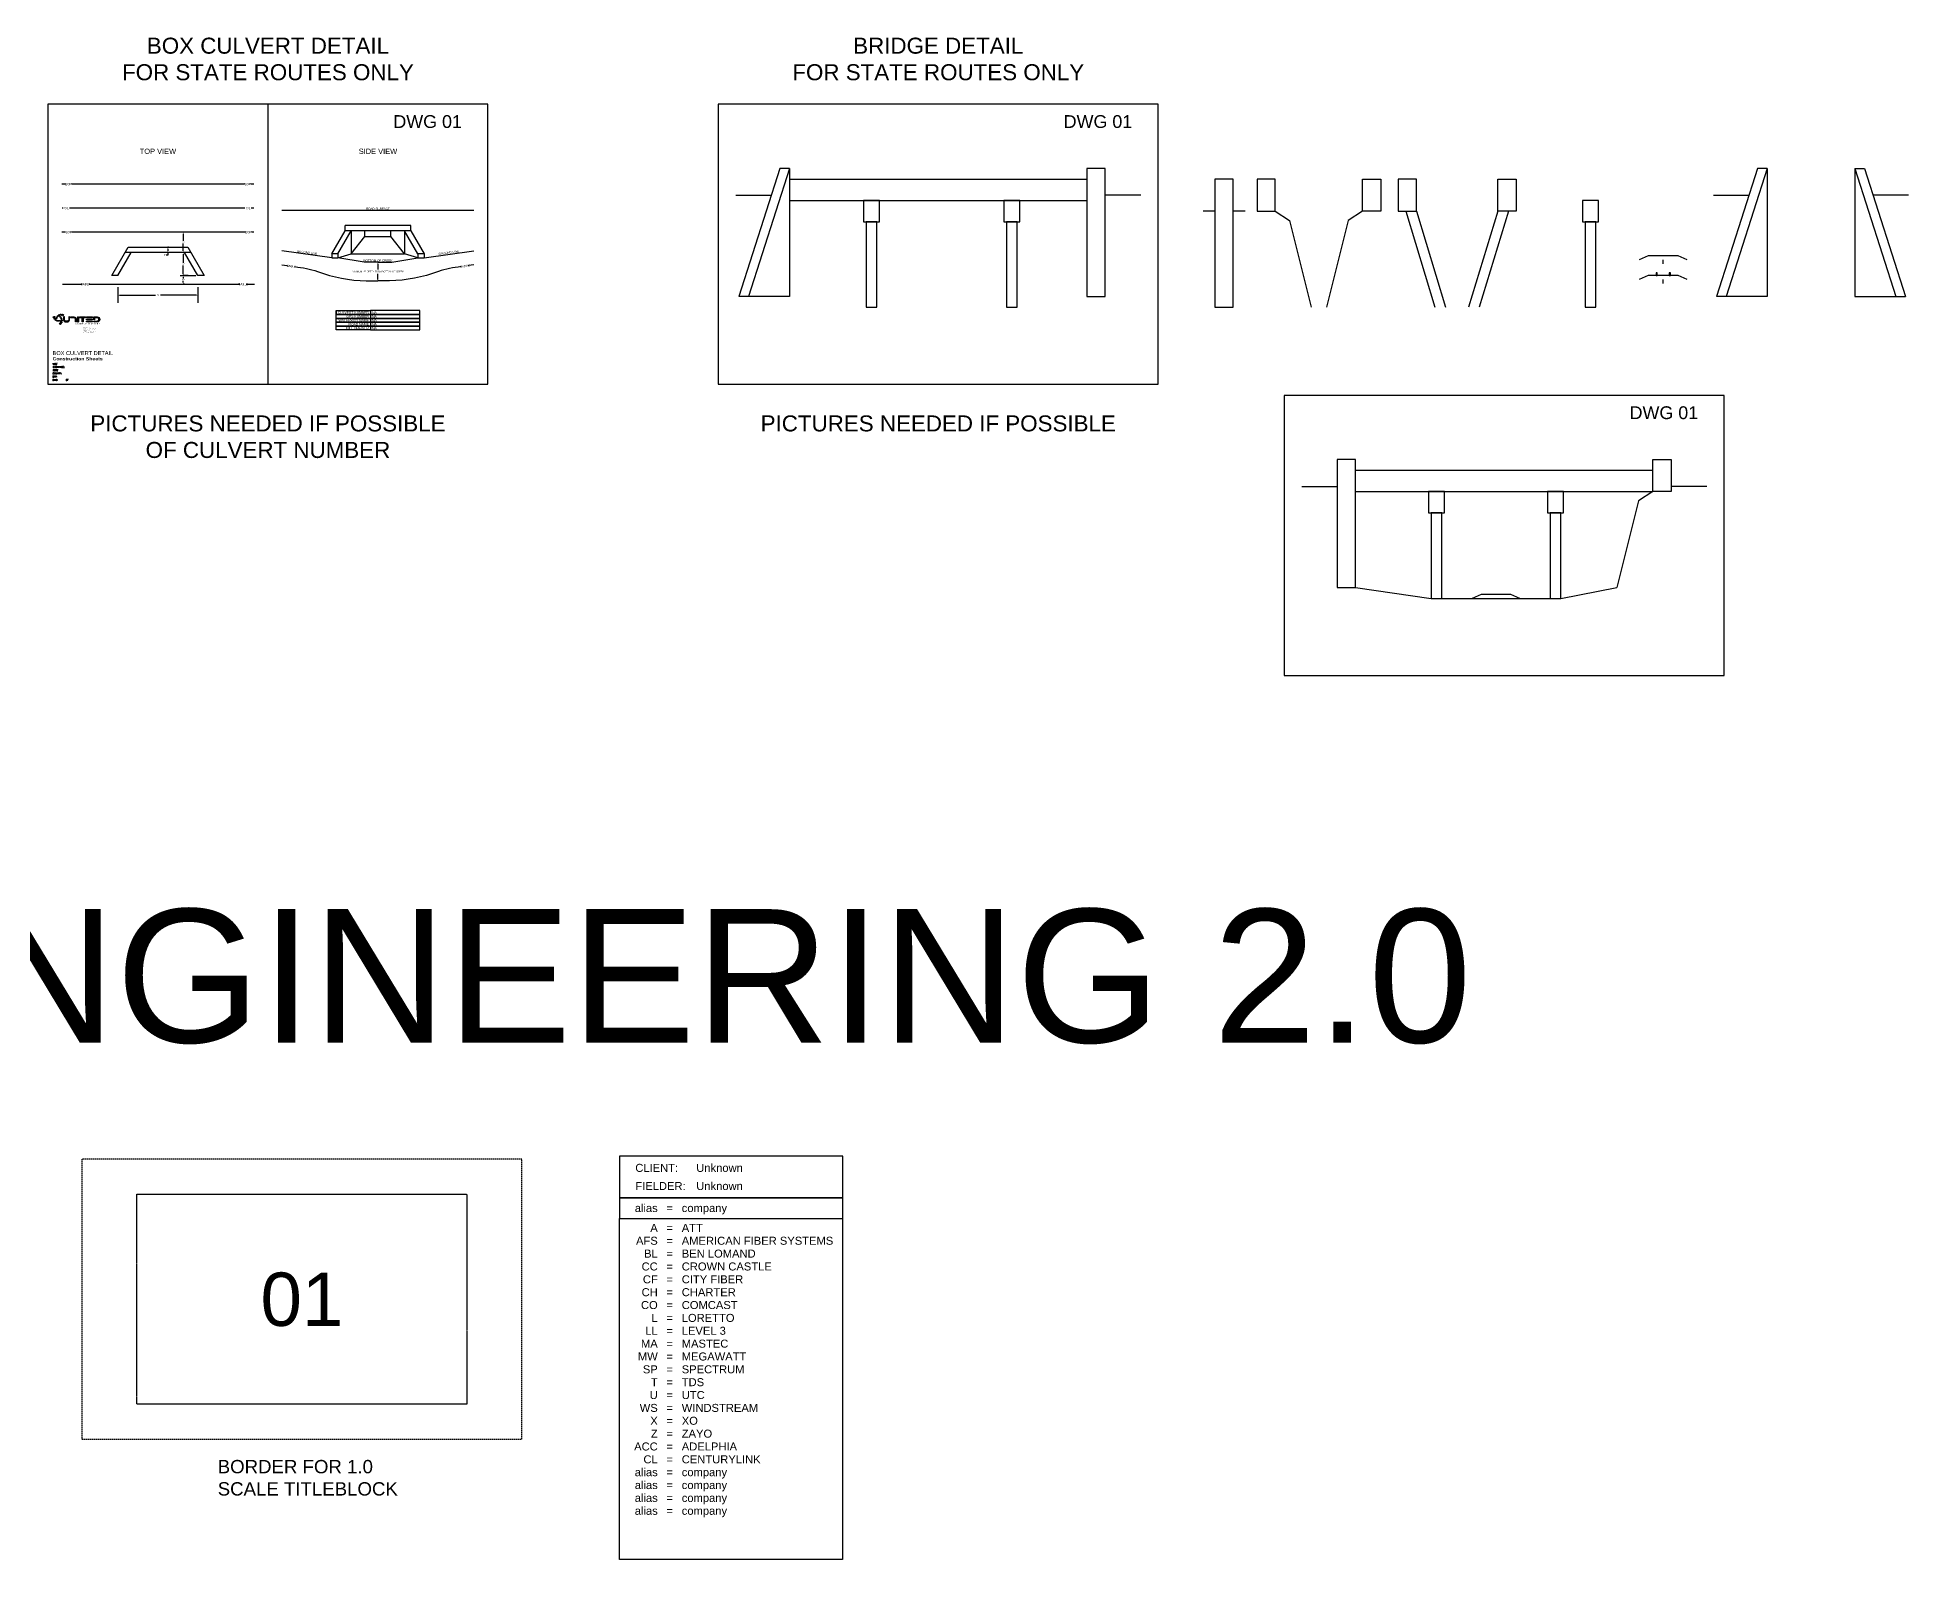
# Model space of a CAD drawing. Header units: inches. Extents: x 29 to 22121, y 36 to 12095.
# Drawn here: x 15105 to 22121, y 6390 to 12095 of the extents above; entities that cross this region are included whole.
import ezdxf
from ezdxf.enums import TextEntityAlignment as Align

# ---------------------------------------------------------------- set-up
doc = ezdxf.new("R2018")
doc.units = ezdxf.units.IN
doc.header["$MEASUREMENT"] = 0
for name, pattern in [('CENTER', [2, 1.25, -0.25, 0.25, -0.25]), ('DASHED', [0.75, 0.5, -0.25]), ('HIDDEN', [0.375, 0.25, -0.125])]:
    doc.linetypes.add(name, pattern=pattern)
for name, color, linetype in [('Aliases', 2, 'Continuous'), ('Integrity Border Info', 40, 'HIDDEN'), ('Integrity Existing', 2, 'Continuous'), ('Integrity Logos', 8, 'Continuous'), ('Integrity Notes', 1, 'Continuous'), ('Integrity Proposed', 12, 'Continuous'), ('Integrity Roads-CL', 8, 'CENTER'), ('Integrity Roads-EOP', 250, 'Continuous'), ('Integrity Sheets', 6, 'Continuous')]:
    doc.layers.add(name, color=color, linetype=linetype)
doc.styles.add('Bold', font='', dxfattribs={"height": 16})
doc.styles.add('SIMPLEX', font='simplex', dxfattribs={"height": 120})
doc.styles.get("Standard").update_dxf_attribs({"font": 'arial.ttf'})
doc.styles.get('Bold').set_extended_font_data('Arial Black')
doc.dimstyles.get("Standard").update_dxf_attribs({"dimtxt": 0.18, "dimasz": 0.18, "dimexe": 0.18, "dimexo": 0.0625, "dimgap": 0.09, "dimtad": 0, "dimtih": 1, "dimtoh": 1, "dimdec": 4, "dimzin": 0, "dimdsep": 46, "dimtxsty": 'Standard', "dimcen": 0.09, "dimadec": 0, "dimazin": 0, "dimtfac": 1, "dimtdec": 4, "dimtofl": 0, "dimtmove": 0, "dimatfit": 3, "dimfxl": 1, "dimtolj": 1, "dimtzin": 0, "dimarcsym": 0})

# ---------------------------------------------------------------- blocks, each defined once
blk = doc.blocks.new('Fielder')
for points in [[(-83.7, -31.2), (83.7, -31.2), (83.7, 0), (-83.7, 0)], [(-83.7, -46.7), (83.7, -46.7), (83.7, -31.2), (-83.7, -31.2)]]:
    blk.add_lwpolyline(points, close=True)
for s, p in [('CLIENT:', (-71.8, -8.8)), ('FIELDER:', (-71.8, -22.4)), ('company', (-37, -38.9))]:
    blk.add_text(s, height=6).set_placement(p, align=Align.MIDDLE_LEFT)
blk.add_text('alias', height=6).set_placement((-55, -38.9), align=Align.MIDDLE_RIGHT)
blk.add_text('=', height=6).set_placement((-46, -38.9), align=Align.MIDDLE_CENTER)
for tag, p in [('CLIENT', (-26.1, -8.8)), ('FIELDER', (-26.1, -22.4))]:
    blk.add_attdef(tag, text='', height=6).set_placement(p, align=Align.MIDDLE_LEFT)
blk = doc.blocks.new('Alias')
blk.add_text('=', height=6).set_placement((0, 0), align=Align.MIDDLE_CENTER)
blk.add_attdef('ALIAS', text='', height=6).set_placement((-9, 0), align=Align.MIDDLE_RIGHT)
blk.add_attdef('COMPANY', text='', height=6).set_placement((9, 0), align=Align.MIDDLE_LEFT)
blk = doc.blocks.new('SS-11x17')
blk.add_lwpolyline([(0, 0), (1650, 0), (1650, 1050), (0, 1050)], close=True)
blk.add_attdef('DWG_NUM', text='', height=48).set_placement((1423.8, 960.9), align=Align.CENTER)
blk = doc.blocks.new('SS Info')
for s, height, style, p in [('Construction Sheets', 12, 'Bold', (0, 72.2)), ('CITY:', 6, 'SIMPLEX', (-0.3, 8)), ('COUNTY:', 6, 'SIMPLEX', (0, 20.2)), ('DWG:', 6, 'SIMPLEX', (0, -4)), ('WO#', 6, 'SIMPLEX', (0.6, 55.9)), ('RST#', 6, 'SIMPLEX', (0.8, 32.2)), ('EXCHANGE:', 6, 'SIMPLEX', (1, 44.2)), ('OF', 6, 'SIMPLEX', (49.5, -4))]:
    blk.add_text(s, height=height, dxfattribs=dict(style=style)).set_placement(p)
at = {"color": 4}
blk.add_attdef('JOB_TITLE', (0, 92.1), '', height=15, dxfattribs=at)
for tag, p in [('WO', (23.4, 55.9)), ('D1', (27.6, -4)), ('RST', (28.1, 32.2)), ('CITY', (28.4, 8)), ('COUNTY', (45.1, 20.2)), ('EXCHANGE', (57.6, 44.2)), ('D2', (62.6, -4))]:
    blk.add_attdef(tag, p, '', height=6)
at = {"flags": 1}
blk.add_attdef('SCALE', (0, -16), '', height=6, dxfattribs=at)
blk = doc.blocks.new('SS Dwg1')
at = {"layer": 'Integrity Logos'}
h = blk.add_hatch(color=5, dxfattribs=at)
h.dxf.hatch_style = 1
h.paths.add_polyline_path([(6.4, -28.4, 1), (0.2, -28.4, 1)])
h.paths.add_polyline_path([(8.3, -34.9, 1), (3.4, -34.9, 1)])
h.paths.add_polyline_path([(12.2, -39.2, 1), (8.1, -39.2, 1)])
h.paths.add_polyline_path([(16.9, -41.6, 1), (13.5, -41.6, 1)])
h.paths.add_polyline_path([(21.7, -42.3, 1), (18.9, -42.3, 1)])
h.paths.add_polyline_path([(23.7, -41.6, 1), (25.9, -41.6, 1)])
h = blk.add_hatch(color=1, dxfattribs=at)
h.dxf.hatch_style = 1
h.paths.add_polyline_path([(37.8, -20, 1), (31.6, -20, 1)])
h.paths.add_polyline_path([(25.4, -19, 1), (30.2, -19, 1)])
h.paths.add_polyline_path([(24, -20.8, 1), (19.9, -20.8, 1)])
h.paths.add_polyline_path([(19, -24, 1), (15.6, -24, 1)])
h.paths.add_polyline_path([(15.7, -28.2, 1), (13, -28.2, 1)])
h.paths.add_polyline_path([(13.9, -32.4, 1), (11.7, -32.4, 1)])
h = blk.add_hatch(color=256, dxfattribs=at)
h.dxf.hatch_style = 1
h.paths.add_polyline_path([(29.8, -52.2, 1), (23.6, -52.2, 1)])
h.paths.add_polyline_path([(28.3, -46.5, 1), (33.1, -46.5, 1)])
h.paths.add_polyline_path([(34, -40.6, 1), (30, -40.6, 1)])
h.paths.add_polyline_path([(29.5, -35, 1), (32.9, -35, 1)])
h.paths.add_polyline_path([(30.4, -30.5, 1), (27.6, -30.5, 1)])
h.paths.add_polyline_path([(27, -27.1, 1), (24.8, -27.1, 1)])
h = blk.add_hatch(color=256, dxfattribs=at)
h.dxf.hatch_style = 1
h.paths.add_polyline_path([(56.4, -45.2, 0.240864), (61.1, -38.8), (61.1, -27.2), (57.9, -27.2), (57.9, -38.5, -0.222738), (55.1, -42.3, -0.175139), (44.5, -42.3, -0.222738), (41.7, -38.5), (41.7, -27.2), (38.6, -27.2), (38.6, -38.8, 0.240864), (43.2, -45.2, 0.181311)])
h = blk.add_hatch(color=256, dxfattribs=at)
h.dxf.hatch_style = 1
h.paths.add_polyline_path([(83.8, -35.3), (83.8, -46.4), (87, -46.4), (87, -35.1, 0.392162), (77.7, -27.2), (64.6, -27.2), (64.6, -30.4), (77.8, -30.4, -0.386833)])
h = blk.add_hatch(color=256, dxfattribs=at)
h.dxf.hatch_style = 1
h.paths.add_polyline_path([(94.5, -27.2), (91.3, -27.2), (91.3, -46.4), (94.5, -46.4)])
h = blk.add_hatch(color=256, dxfattribs=at)
h.dxf.hatch_style = 1
h.paths.add_polyline_path([(108.6, -46.4), (111.8, -46.4), (111.8, -30.5), (121.3, -30.5), (121.3, -27.2), (98.7, -27.2), (98.7, -30.5), (108.6, -30.5)])
h = blk.add_hatch(color=1, dxfattribs=at)
h.dxf.hatch_style = 1
h.paths.add_polyline_path([(147.5, -30.4), (147.5, -27.2), (124.8, -27.2), (124.8, -30.4)])
h.paths.add_polyline_path([(124.8, -35.3), (124.8, -38.5), (147.5, -38.5), (147.5, -35.3)])
h.paths.add_polyline_path([(124.8, -43.2), (124.8, -46.4), (147.5, -46.4), (147.5, -43.2)])
h = blk.add_hatch(color=256, dxfattribs=at)
h.dxf.hatch_style = 1
h.paths.add_polyline_path([(151.8, -27.2), (151.8, -38.2), (155, -38.2), (155, -30.4), (165, -30.4, -0.954894), (165, -43.2), (151.8, -43.2), (151.8, -46.4), (165.1, -46.4, 0.962882), (165.1, -27.2)])
for points in [[(57.9, -27.2), (57.9, -38.5, -0.222738), (55.1, -42.3, -0.175139), (44.5, -42.3, -0.222738), (41.7, -38.5), (41.7, -27.2), (38.6, -27.2), (38.6, -38.8, 0.240864), (43.2, -45.2, 0.181311), (56.4, -45.2, 0.240864), (61.1, -38.8), (61.1, -27.2)], [(151.8, -43.2), (165, -43.2, 0.954894), (165, -30.4), (155, -30.4), (155, -38.2), (151.8, -38.2), (151.8, -27.2), (165.1, -27.2, -0.962882), (165.1, -46.4), (151.8, -46.4)]]:
    blk.add_lwpolyline(points, format="xyb", close=True, dxfattribs=at)
for points in [[(64.6, -27.2), (77.7, -27.2, -0.392162), (87, -35.1), (87, -46.4)], [(87, -46.4), (83.8, -46.4), (83.8, -35.3, 0.386833), (77.8, -30.4), (64.6, -30.4), (64.6, -27.2)]]:
    blk.add_lwpolyline(points, format="xyb", dxfattribs=at)
for points in [[(91.3, -27.2), (91.3, -46.4)], [(91.3, -27.2), (94.5, -27.2)], [(91.3, -46.4), (94.5, -46.4)], [(94.5, -27.2), (94.5, -46.4)]]:
    blk.add_lwpolyline(points, dxfattribs=at)
blk.add_lwpolyline([(111.8, -46.4), (108.6, -46.4), (108.6, -30.5), (98.7, -30.5), (98.7, -27.2), (121.3, -27.2), (121.3, -30.5), (111.8, -30.5)], close=True, dxfattribs=at)
at = {"layer": 'Integrity Logos', "color": 1}
for points in [[(147.5, -30.4), (124.8, -30.4), (124.8, -27.2), (147.5, -27.2)], [(147.5, -38.5), (124.8, -38.5), (124.8, -35.3), (147.5, -35.3)], [(147.5, -46.4), (124.8, -46.4), (124.8, -43.2), (147.5, -43.2)]]:
    blk.add_lwpolyline(points, close=True, dxfattribs=at)
at = {"layer": 'Integrity Logos', "color": 5}
for centre, radius in [((3.3, -28.4), 3.11), ((5.8, -34.9), 2.42), ((10.1, -39.2), 2.04), ((15.2, -41.6), 1.69), ((20.3, -42.3), 1.39), ((24.8, -41.6), 1.1)]:
    blk.add_circle(centre, radius, dxfattribs=at)
at = {"layer": 'Integrity Logos', "color": 1}
for centre, radius in [((12.8, -32.4), 1.1), ((14.3, -28.2), 1.39), ((17.3, -24), 1.69), ((22, -20.8), 2.04), ((27.8, -19), 2.42), ((34.7, -20), 3.11)]:
    blk.add_circle(centre, radius, dxfattribs=at)
at = {"layer": 'Integrity Logos'}
for centre, radius in [((26.7, -52.2), 3.11), ((25.9, -27.1), 1.1), ((29, -30.5), 1.39), ((30.7, -46.5), 2.42), ((31.2, -35), 1.69), ((32, -40.6), 2.04)]:
    blk.add_circle(centre, radius, dxfattribs=at)
at = {"lineweight": 30, "flags": 104}
blk.add_attdef('DESIGNER', text='', height=6, dxfattribs=at).set_placement((114.2, -66.6), align=Align.TOP_LEFT)
at = {"layer": 'Integrity Logos'}
blk.add_text('c o m m u n i c a t i o n s', height=6.04, dxfattribs=at).set_placement((83.5, -55.2))
blk = doc.blocks.new('*D161')
at = {"layer": 'Integrity Notes', "color": 0, "lineweight": -2, "transparency": 16777216}
for p, q in [((15651.3, 11359.3), (15651.3, 11332.2)), ((15651.3, 11295), (15651.3, 11322.1)), ((15656.3, 11365.3), (15651.4, 11365.3)), ((15656.3, 11289), (15651.4, 11289))]:
    blk.add_line(p, q, dxfattribs=at)
at = {"layer": 'Integrity Notes', "color": 0, "transparency": 16777216}
for points in [[(15650.3, 11359.3), (15652.3, 11359.3), (15651.3, 11365.3)], [(15650.3, 11295), (15652.3, 11295), (15651.3, 11289)]]:
    blk.add_solid(points, dxfattribs=at)
at = {"layer": 'Integrity Notes', "color": 0, "transparency": 16777216, "insert": (15651.3, 11327.1), "char_height": 6, "attachment_point": 5}
blk.add_mtext('\\A1;??', dxfattribs=at)
blk = doc.blocks.new('*D162')
at = {"layer": 'Integrity Notes', "color": 0, "lineweight": -2, "transparency": 16777216}
for p, q in [((15596.6, 11309), (15593.6, 11309)), ((15593.8, 11303), (15593.8, 11295)), ((15593.8, 11278.8), (15587.8, 11278.8)), ((15596.6, 11289), (15593.6, 11289)), ((15593.8, 11289), (15593.8, 11278.8))]:
    blk.add_line(p, q, dxfattribs=at)
at = {"layer": 'Integrity Notes', "color": 0, "transparency": 16777216}
for points in [[(15592.8, 11303), (15594.8, 11303), (15593.8, 11309)], [(15592.8, 11295), (15594.8, 11295), (15593.8, 11289)]]:
    blk.add_solid(points, dxfattribs=at)
at = {"layer": 'Integrity Notes', "color": 0, "transparency": 16777216, "insert": (15583.5, 11278.8), "char_height": 6, "attachment_point": 5}
blk.add_mtext('\\A1;??', dxfattribs=at)
blk = doc.blocks.new('*D165')
at = {"layer": 'Integrity Notes', "color": 0, "lineweight": -2, "transparency": 16777216}
for p, q in [((15651.3, 11289), (15651.4, 11289)), ((15651.3, 11283), (15651.3, 11250.8)), ((15651.3, 11208.4), (15651.3, 11240.7)), ((15669.8, 11202.4), (15651.1, 11202.4))]:
    blk.add_line(p, q, dxfattribs=at)
at = {"layer": 'Integrity Notes', "color": 0, "transparency": 16777216}
for points in [[(15650.3, 11283), (15652.3, 11283), (15651.3, 11289)], [(15650.3, 11208.4), (15652.3, 11208.4), (15651.3, 11202.4)]]:
    blk.add_solid(points, dxfattribs=at)
at = {"layer": 'Integrity Notes', "color": 0, "transparency": 16777216, "insert": (15651.3, 11245.7), "char_height": 6, "attachment_point": 5}
blk.add_mtext('\\A1;??', dxfattribs=at)
blk = doc.blocks.new('*D163')
at = {"layer": 'Integrity Notes', "color": 0, "lineweight": -2, "transparency": 16777216}
for p, q in [((15651.3, 11196.4), (15651.3, 11191.5)), ((15651.3, 11176.4), (15651.3, 11181.4)), ((15656.3, 11202.4), (15651.4, 11202.4)), ((15656.3, 11170.4), (15651.4, 11170.4))]:
    blk.add_line(p, q, dxfattribs=at)
at = {"layer": 'Integrity Notes', "color": 0, "transparency": 16777216}
for points in [[(15650.3, 11196.4), (15652.3, 11196.4), (15651.3, 11202.4)], [(15650.3, 11176.4), (15652.3, 11176.4), (15651.3, 11170.4)]]:
    blk.add_solid(points, dxfattribs=at)
at = {"layer": 'Integrity Notes', "color": 0, "transparency": 16777216, "insert": (15651.3, 11186.4), "char_height": 6, "attachment_point": 5}
blk.add_mtext('\\A1;??', dxfattribs=at)
blk = doc.blocks.new('*D164')
at = {"layer": 'Integrity Notes', "color": 0, "lineweight": -2, "transparency": 16777216}
for p, q in [((16381.4, 11246.5), (16381.4, 11225.5)), ((16381.5, 11252.5), (16381.6, 11252.5)), ((16381.4, 11188.4), (16381.4, 11209.3)), ((16381.5, 11182.4), (16381.6, 11182.4))]:
    blk.add_line(p, q, dxfattribs=at)
at = {"layer": 'Integrity Notes', "color": 0, "transparency": 16777216}
for points in [[(16380.4, 11246.5), (16382.4, 11246.5), (16381.4, 11252.5)], [(16380.4, 11188.4), (16382.4, 11188.4), (16381.4, 11182.4)]]:
    blk.add_solid(points, dxfattribs=at)
at = {"layer": 'Integrity Notes', "color": 0, "transparency": 16777216, "insert": (16381.4, 11217.4), "char_height": 6, "attachment_point": 5}
blk.add_mtext('\\A1;MINIMUM 48" DEPTH FROM BOTTOM OF CREEK', dxfattribs=at)
blk = doc.blocks.new('*D166')
at = {"layer": 'Integrity Notes', "color": 0, "lineweight": -2, "transparency": 16777216}
for p, q in [((15406.6, 11129.2), (15406.6, 11129.3)), ((15412.6, 11129.2), (15547.3, 11129.2)), ((15700.6, 11129.2), (15565.9, 11129.2)), ((15706.6, 11129.2), (15706.6, 11129.3))]:
    blk.add_line(p, q, dxfattribs=at)
at = {"layer": 'Integrity Notes', "color": 0, "transparency": 16777216}
for points in [[(15412.6, 11130.2), (15412.6, 11128.2), (15406.6, 11129.2)], [(15700.6, 11130.2), (15700.6, 11128.2), (15706.6, 11129.2)]]:
    blk.add_solid(points, dxfattribs=at)
at = {"layer": 'Integrity Notes', "color": 0, "transparency": 16777216, "insert": (15556.6, 11129.2), "char_height": 6, "attachment_point": 5}
blk.add_mtext('\\A1;??', dxfattribs=at)

msp = doc.modelspace()

# ---------------------------------------------------------------- linework, layer by layer
for p, q in [((17888.8, 11604), (17734.9, 11124)), ((17925.3, 11604), (17771.3, 11124)), ((17925.3, 11604), (17925.3, 11124)), ((21554.6, 11604), (21400.6, 11124)), ((21591, 11604), (21437.1, 11124)), ((21591, 11604), (21591, 11124)), ((21918.8, 11604), (21918.8, 11124)), ((21918.8, 11604), (22072.7, 11124)), ((21955.2, 11604), (22109.1, 11124)), ((17925.3, 11124), (17734.9, 11124)), ((21591, 11124), (21400.6, 11124)), ((21918.8, 11124), (22109.1, 11124))]:
    msp.add_line(p, q)
for points in [[(15969.1, 11844.9), (15969.1, 10794.9)], [(17925.3, 11604), (17888.8, 11604)], [(21591, 11604), (21554.6, 11604)], [(21918.8, 11604), (21955.2, 11604)], [(17925.3, 11563.9), (19039.7, 11563.9)], [(17723.2, 11503.8), (17856.7, 11503.8)], [(17925.3, 11483.9), (19039.7, 11483.9)], [(19241.7, 11503.8), (19108.3, 11503.8)], [(19520.1, 11443.7), (19475.6, 11443.7)], [(19633.2, 11443.7), (19588.7, 11443.7)], [(19746.3, 11443.7), (19800, 11409.2), (19880.8, 11083.9)], [(20073, 11443.7), (20019.3, 11409.2), (19938.5, 11083.9)], [(20235.5, 11443.7), (20344.8, 11083.9)], [(20275.5, 11443.7), (20384.8, 11083.9)], [(20580.5, 11443.7), (20471.2, 11083.9)], [(20620.5, 11443.7), (20511.2, 11083.9)], [(21389, 11503.8), (21522.4, 11503.8)], [(22120.8, 11503.8), (21987.3, 11503.8)], [(21290.4, 11261.9), (21256.7, 11276.9), (21144.7, 11276.9), (21111, 11261.9)], [(21200.7, 11246.9), (21200.7, 11261.9)], [(21290.5, 11187.6), (21256.8, 11202.6), (21144.8, 11202.6), (21111.1, 11187.6)], [(21200.8, 11172.6), (21200.8, 11187.6)], [(16225, 11071), (16225, 11056.5)], [(16225, 11027.6), (16538.2, 11027.6)], [(20047.3, 10472.6), (21161.8, 10472.6)], [(19845.3, 10412.5), (19978.8, 10412.5)], [(20047.3, 10392.6), (21161.8, 10392.6)], [(21161.8, 10392.6), (21108, 10358.1), (21027.3, 10032.8)], [(21363.8, 10412.5), (21230.3, 10412.5)], [(20047.3, 10032.8), (20330.9, 9992.6), (20816.4, 9992.6), (21027.3, 10032.8)], [(20663.3, 9992.6), (20629.6, 10007.6), (20517.6, 10007.6), (20483.9, 9992.6)]]:
    msp.add_lwpolyline(points)
for points in [[(19108.3, 11604), (19039.7, 11604), (19039.7, 11124), (19108.3, 11124)], [(19588.7, 11563.9), (19520.1, 11563.9), (19520.1, 11083.9), (19588.7, 11083.9)], [(19746.3, 11563.9), (19677.7, 11563.9), (19677.7, 11443.7), (19746.3, 11443.7)], [(20073, 11563.9), (20141.6, 11563.9), (20141.6, 11443.7), (20073, 11443.7)], [(20275.5, 11563.9), (20206.9, 11563.9), (20206.9, 11443.7), (20275.5, 11443.7)], [(20580.5, 11563.9), (20649.1, 11563.9), (20649.1, 11443.7), (20580.5, 11443.7)], [(18202.7, 11403.9), (18262.7, 11403.9), (18262.7, 11483.9), (18202.7, 11483.9)], [(18728, 11403.9), (18788, 11403.9), (18788, 11483.9), (18728, 11483.9)], [(20898.1, 11403.9), (20958.1, 11403.9), (20958.1, 11483.9), (20898.1, 11483.9)], [(18212.7, 11083.9), (18252.7, 11083.9), (18252.7, 11403.9), (18212.7, 11403.9)], [(18738, 11083.9), (18778, 11083.9), (18778, 11403.9), (18738, 11403.9)], [(20908.1, 11083.9), (20948.1, 11083.9), (20948.1, 11403.9), (20908.1, 11403.9)], [(21173.9, 11202.6), (21178.5, 11202.6), (21178.5, 11212.2), (21173.9, 11212.2)], [(21223.1, 11202.6), (21227.7, 11202.6), (21227.7, 11212.2), (21223.1, 11212.2)], [(16225, 11071), (16353.5, 11071), (16353.5, 11056.5), (16225, 11056.5)], [(16225, 11056.5), (16353.5, 11056.5), (16353.5, 11042), (16225, 11042)], [(16225, 11042), (16353.5, 11042), (16353.5, 11027.6), (16225, 11027.6)], [(16225, 11027.6), (16353.5, 11027.6), (16353.5, 11013.1), (16225, 11013.1)], [(16353.5, 11056.5), (16538.2, 11056.5), (16538.2, 11071), (16353.5, 11071)], [(16353.5, 11042), (16538.2, 11042), (16538.2, 11056.5), (16353.5, 11056.5)], [(16353.5, 11027.6), (16538.2, 11027.6), (16538.2, 11042), (16353.5, 11042)], [(16353.5, 11013.1), (16538.2, 11013.1), (16538.2, 11027.6), (16353.5, 11027.6)], [(16225, 11013.1), (16353.5, 11013.1), (16353.5, 10998.7), (16225, 10998.7)], [(16353.5, 10998.7), (16538.2, 10998.7), (16538.2, 11013.1), (16353.5, 11013.1)], [(20047.3, 10512.8), (19978.8, 10512.8), (19978.8, 10032.8), (20047.3, 10032.8)], [(21161.8, 10512.8), (21230.3, 10512.8), (21230.3, 10392.6), (21161.8, 10392.6)], [(20320.9, 10312.6), (20380.9, 10312.6), (20380.9, 10392.6), (20320.9, 10392.6)], [(20766.4, 10312.6), (20826.4, 10312.6), (20826.4, 10392.6), (20766.4, 10392.6)], [(20330.9, 9992.6), (20370.9, 9992.6), (20370.9, 10312.6), (20330.9, 10312.6)], [(20776.4, 9992.6), (20816.4, 9992.6), (20816.4, 10312.6), (20776.4, 10312.6)]]:
    msp.add_lwpolyline(points, close=True)
at = {"color": 3}
for points in [[(16208.5, 11269.3), (16021.6, 11295.4)], [(16554.7, 11269.3), (16741.6, 11295.4)]]:
    msp.add_lwpolyline(points, dxfattribs=at)
for points in [[(16381.6, 11252.5), (16337.8, 11252.5, -0.040964), (16329.6, 11253.1), (16231.6, 11269.3)], [(16381.6, 11252.5), (16425.4, 11252.5, 0.040964), (16433.5, 11253.1), (16531.6, 11269.3)]]:
    msp.add_lwpolyline(points, format="xyb", dxfattribs=at)
at = {"layer": 'Aliases'}
msp.add_lwpolyline([(17287.3, 7668.3), (18124, 7668.3), (18124, 6389.9), (17287.3, 6389.9)], close=True, dxfattribs=at)
at = {"layer": 'Integrity Border Info', "ltscale": 20}
msp.add_lwpolyline([(15271.6, 6840.7), (16921.6, 6840.7), (16921.6, 7890.7), (15271.6, 7890.7)], close=True, dxfattribs=at)
at = {"layer": 'Integrity Border Info'}
msp.add_lwpolyline([(15477.9, 7759.5), (16715.4, 7759.5), (16715.4, 6972), (15477.9, 6972)], close=True, dxfattribs=at)
at = {"layer": 'Integrity Existing'}
for p, q in [((16231.6, 11283.9), (16281.6, 11370.5)), ((16531.6, 11283.9), (16481.6, 11370.5)), ((15406.6, 11202.4), (15456.6, 11289)), ((15706.6, 11202.4), (15656.6, 11289))]:
    msp.add_line(p, q, dxfattribs=at)
for points in [[(16231.6, 11283.9), (16208.5, 11283.9), (16258.5, 11370.5)], [(16258.5, 11370.5), (16258.5, 11390.5)], [(16504.7, 11390.5), (16258.5, 11390.5)], [(16504.7, 11370.5), (16258.5, 11370.5)], [(16281.6, 11370.5), (16281.6, 11283.9)], [(16332.7, 11348.9), (16332.7, 11370.5)], [(16430.4, 11348.9), (16430.4, 11370.5)], [(16481.6, 11370.5), (16481.6, 11283.9)], [(16504.7, 11370.5), (16504.7, 11390.5)], [(16504.7, 11370.5), (16554.7, 11283.9), (16531.6, 11283.9)], [(15406.6, 11202.4), (15383.5, 11202.4), (15445, 11309), (15668.1, 11309), (15729.7, 11202.4), (15706.6, 11202.4)], [(16231.6, 11269.3), (16281.6, 11283.9), (16332.7, 11348.9)], [(16332.7, 11348.9), (16430.4, 11348.9)], [(16531.6, 11269.3), (16481.6, 11283.9), (16430.4, 11348.9)], [(15679.7, 11289), (15433.5, 11289)], [(16208.5, 11283.9), (16208.5, 11269.3), (16231.6, 11269.3)], [(16231.6, 11283.9), (16231.6, 11269.3)], [(16281.6, 11283.9), (16481.6, 11283.9)], [(16531.6, 11283.9), (16531.6, 11269.3)], [(16531.6, 11269.3), (16554.7, 11269.3)], [(16554.7, 11283.9), (16554.7, 11269.3)]]:
    msp.add_lwpolyline(points, dxfattribs=at)
at = {"layer": 'Integrity Notes'}
for points in [[(15406.6, 11158.5), (15406.6, 11099.8)], [(15640.3, 11202.4), (15699, 11202.4)], [(15706.6, 11158.5), (15706.6, 11099.8)]]:
    msp.add_lwpolyline(points, dxfattribs=at)
at = {"layer": 'Integrity Proposed'}
for points in [[(16021.6, 11242.8), (16070.2, 11236, -0.046218), (16155.1, 11218, 0.084949), (16337.8, 11182.4), (16381.6, 11182.4)], [(16741.6, 11242.8), (16693, 11236, 0.046218), (16608.1, 11218, -0.084949), (16425.4, 11182.4), (16381.6, 11182.4)]]:
    msp.add_lwpolyline(points, format="xyb", dxfattribs=at)
msp.add_lwpolyline([(15198.4, 11170.4), (15918.6, 11170.4)], dxfattribs=at)
at = {"layer": 'Integrity Roads-CL', "linetype": 'DASHED', "ltscale": 5}
msp.add_lwpolyline([(15916.6, 11455.3), (15196.6, 11455.3)], dxfattribs=at)
at = {"layer": 'Integrity Roads-EOP'}
for points in [[(15916.6, 11545.3), (15196.6, 11545.3)], [(16741.6, 11446.7), (16021.6, 11446.7)], [(15916.6, 11365.3), (15196.6, 11365.3)]]:
    msp.add_lwpolyline(points, dxfattribs=at)

# ---------------------------------------------------------------- block references
for p in [(15144.1, 10794.9), (17657.5, 10794.9), (19779.5, 9703.6)]:
    msp.add_blockref('SS-11x17', p).add_auto_attribs({'DWG_NUM': 'DWG 01'})
at = {"layer": 'Aliases', "xscale": 5, "yscale": 5, "zscale": 5}
for name, p, values in [('Fielder', (17705.6, 7902), {'CLIENT': 'Unknown', 'FIELDER': 'Unknown'}), ('Alias', (17475.7, 7633.1), {'ALIAS': 'A', 'COMPANY': 'ATT'}), ('Alias', (17475.7, 7584.9), {'ALIAS': 'AFS', 'COMPANY': 'AMERICAN FIBER SYSTEMS'}), ('Alias', (17475.7, 7536.7), {'ALIAS': 'BL', 'COMPANY': 'BEN LOMAND'}), ('Alias', (17475.7, 7488.5), {'ALIAS': 'CC', 'COMPANY': 'CROWN CASTLE'}), ('Alias', (17475.7, 7440.3), {'ALIAS': 'CF', 'COMPANY': 'CITY FIBER'}), ('Alias', (17475.7, 7392.1), {'ALIAS': 'CH', 'COMPANY': 'CHARTER'}), ('Alias', (17475.7, 7343.9), {'ALIAS': 'CO', 'COMPANY': 'COMCAST'}), ('Alias', (17475.7, 7295.7), {'ALIAS': 'L', 'COMPANY': 'LORETTO'}), ('Alias', (17475.7, 7247.5), {'ALIAS': 'LL', 'COMPANY': 'LEVEL 3'}), ('Alias', (17475.7, 7151.1), {'ALIAS': 'MW', 'COMPANY': 'MEGAWATT'}), ('Alias', (17475.7, 7199.3), {'ALIAS': 'MA', 'COMPANY': 'MASTEC'}), ('Alias', (17475.7, 7103), {'ALIAS': 'SP', 'COMPANY': 'SPECTRUM'}), ('Alias', (17475.7, 7006.6), {'ALIAS': 'U', 'COMPANY': 'UTC'}), ('Alias', (17475.7, 7054.8), {'ALIAS': 'T', 'COMPANY': 'TDS'}), ('Alias', (17475.7, 6958.4), {'ALIAS': 'WS', 'COMPANY': 'WINDSTREAM'}), ('Alias', (17475.7, 6910.2), {'ALIAS': 'X', 'COMPANY': 'XO'}), ('Alias', (17475.7, 6862), {'ALIAS': 'Z', 'COMPANY': 'ZAYO'}), ('Alias', (17475.7, 6813.8), {'ALIAS': 'ACC', 'COMPANY': 'ADELPHIA'}), ('Alias', (17475.7, 6765.6), {'ALIAS': 'CL', 'COMPANY': 'CENTURYLINK'}), ('Alias', (17475.7, 6717.4), {'ALIAS': 'alias', 'COMPANY': 'company'}), ('Alias', (17475.7, 6669.2), {'ALIAS': 'alias', 'COMPANY': 'company'}), ('Alias', (17475.7, 6621), {'ALIAS': 'alias', 'COMPANY': 'company'}), ('Alias', (17475.7, 6572.8), {'ALIAS': 'alias', 'COMPANY': 'company'})]:
    msp.add_blockref(name, p, dxfattribs=at).add_auto_attribs(values)
at = {"layer": 'Integrity Sheets'}
ref = msp.add_blockref('SS Dwg1', (15164.1, 11074.9), dxfattribs=at)
lines = msp.add_mtext('Dylan Spears\\Pdylan.spears@integrity-us.com\\P(615) 692-9584\\P730 Middle Tennessee Blvd - Suite 6\\PMurfreesboro, TN 37130', dxfattribs={"layer": '0', "insert": (15278.3, 11008.3), "char_height": 2.5, "attachment_point": 1})
ref.add_attrib('DESIGNER', '', (15278.3, 11008.3), dxfattribs={"flags": 104}).embed_mtext(lines)
msp.add_blockref('SS Info', (15161.8, 10812.4), dxfattribs=at).add_auto_attribs({'JOB_TITLE': 'BOX CULVERT DETAIL', 'D1': '1', 'D2': '1'})

# ---------------------------------------------------------------- texts
for s, height, p in [('BOX CULVERT DETAIL', 60, (15969.1, 12016.2)), ('BRIDGE DETAIL', 60, (18482.5, 12016.2)), ('FOR STATE ROUTES ONLY', 60, (15969.1, 11916.7)), ('FOR STATE ROUTES ONLY', 60, (18482.5, 11916.7)), ('TOP VIEW', 20, (15556.6, 11652.2)), ('SIDE VIEW', 20, (16381.6, 11652.2)), ('ROAD SURFACE', 8, (16381.6, 11446.7)), ('PICTURES NEEDED IF POSSIBLE', 60, (15969.1, 10600.4)), ('PICTURES NEEDED IF POSSIBLE', 60, (18482.5, 10600.4)), ('OF CULVERT NUMBER', 60, (15969.1, 10500.9))]:
    msp.add_text(s, height=height).set_placement(p, align=Align.BOTTOM_CENTER)
at = {"color": 3}
for rotation, p in [(352.04488, (16115.2, 11282.4)), (7.97541, (16648.3, 11282.4))]:
    msp.add_text('GROUND LINE', height=8, rotation=rotation, dxfattribs=at).set_placement(p, align=Align.BOTTOM_CENTER)
msp.add_text('BOTTOM OF CREEK', height=8, dxfattribs=at).set_placement((16381.6, 11252.5), align=Align.BOTTOM_CENTER)
for s, p in [('CULVERT NUMBER', (16347.5, 11063.7)), ('WATERWAY NAME', (16347.5, 11034.8)), ('GPS NUMBER', (16347.5, 11049.3)), ('ROAD NAME', (16347.5, 11020.4)), ('MILE MARKER', (16347.5, 11005.9))]:
    msp.add_text(s, height=9).set_placement(p, align=Align.MIDDLE_RIGHT)
for p in [(16359.5, 11063.7), (16359.5, 11049.3), (16359.5, 11034.8), (16359.5, 11020.4), (16359.5, 11005.9)]:
    msp.add_text('NA', height=9).set_placement(p, align=Align.MIDDLE_LEFT)
at = {"layer": 'Integrity Border Info'}
msp.add_text('THIS JOB IS USING ENGINEERING 2.0', height=500, dxfattribs=at).set_placement((14157.1, 8177.8), align=Align.BOTTOM_CENTER)
msp.add_text('01', height=200, dxfattribs=at).set_placement((16096.6, 7365.7), align=Align.MIDDLE)
at = {"layer": 'Integrity Border Info', "insert": (15780.7, 6763.3), "char_height": 50, "attachment_point": 1}
msp.add_mtext_dynamic_manual_height_columns('BORDER FOR 1.0 SCALE TITLEBLOCK', width=706.712, gutter_width=1, heights=[283.2], dxfattribs=at)

# ---------------------------------------------------------------- dimensions: what is measured, and where the dimension line sits
at = {"layer": 'Integrity Notes'}
dim = msp.add_linear_dim(base=(15593.8, 11289), p1=(15601.6, 11309), p2=(15601.6, 11289), angle=90, text='??', dimstyle='Standard', override={"dimtxt": 6, "dimasz": 6, "dimexo": 5, "dimgap": 0, "dimdec": 0, "dimdle": 1, "dimtdec": 0}, dxfattribs=at)
dim.commit()
dim.dimension.update_dxf_attribs({"geometry": '*D162', "text_midpoint": (15583.5, 11278.8), "dimtype": 160})
for base, p1, p2, text, override, picture, middle in [((15651.3, 11365.3), (15651.3, 11289), (15651.3, 11365.3), '??', {"dimtxt": 6, "dimasz": 6, "dimexo": 5, "dimgap": 2, "dimdec": 0, "dimdle": 1, "dimtdec": 0}, '*D161', (15651.3, 11327.1)), ((15651.3, 11202.4), (15651.3, 11289), (15669.9, 11202.4), '??', {"dimtxt": 6, "dimasz": 6, "dimgap": 2, "dimdec": 0, "dimtdec": 0}, '*D165', (15651.3, 11245.7)), ((16381.4, 11182.4), (16381.4, 11252.5), (16381.4, 11182.4), 'MINIMUM 48" DEPTH FROM BOTTOM OF CREEK', {"dimtxt": 6, "dimasz": 6, "dimgap": 5, "dimdec": 0, "dimtdec": 0}, '*D164', (16381.4, 11217.4)), ((15651.3, 11170.4), (15651.3, 11202.4), (15651.3, 11170.4), '??', {"dimtxt": 6, "dimasz": 6, "dimexo": 5, "dimgap": 2, "dimdec": 0, "dimdle": 1, "dimtdec": 0}, '*D163', (15651.3, 11186.4))]:
    dim = msp.add_linear_dim(base=base, p1=p1, p2=p2, angle=90, text=text, dimstyle='Standard', override=override, dxfattribs=at)
    dim.commit()
    dim.dimension.update_dxf_attribs({"geometry": picture, "text_midpoint": middle})
dim = msp.add_linear_dim(base=(15706.6, 11129.2), p1=(15406.6, 11129.2), p2=(15706.6, 11129.2), text='??', dimstyle='Standard', override={"dimtxt": 6, "dimasz": 6, "dimgap": 5, "dimdec": 0, "dimtdec": 0}, dxfattribs=at)
dim.commit()
dim.dimension.update_dxf_attribs({"geometry": '*D166', "text_midpoint": (15556.6, 11129.2)})

# ---------------------------------------------------------------- next in the draw order: texts
at = {"layer": 'Integrity Proposed', "char_height": 8, "width": 15, "attachment_point": 5, "bg_fill": 3, "box_fill_scale": 1.5, "bg_fill_color": 256, "bg_fill_true_color": 13158600, "bg_fill_transparency": 0}
for insert, rotation in [((16056.5, 11237.9), 352.6161), ((16706.7, 11237.9), 7.92858), ((15284.9, 11170.4), 0.40798), ((15875.7, 11170.4), 359.97347)]:
    msp.add_mtext('CABLE', dxfattribs=dict(at, insert=insert, rotation=rotation))
at = {"layer": 'Integrity Roads-CL', "char_height": 8, "width": 15, "attachment_point": 5, "bg_fill": 3, "box_fill_scale": 1.5, "bg_fill_color": 256, "bg_fill_true_color": 13158600, "bg_fill_transparency": 0}
for insert, rotation in [((15213.3, 11455.3), 359.98288), ((15894.3, 11455.3), 359.46044)]:
    msp.add_mtext('C/L', dxfattribs=dict(at, insert=insert, rotation=rotation))
at = {"layer": 'Integrity Roads-EOP', "char_height": 8, "width": 15, "attachment_point": 5, "bg_fill": 3, "box_fill_scale": 1.5, "bg_fill_color": 256, "bg_fill_true_color": 13158600, "bg_fill_transparency": 0}
for insert, rotation in [((15220.7, 11545.3), 0.04371), ((15893.3, 11545.3), 1.30801), ((15222.2, 11365.3), 0.0712), ((15895.2, 11365.3), 359.94247)]:
    msp.add_mtext('EOP', dxfattribs=dict(at, insert=insert, rotation=rotation))

doc.saveas('drawing.dxf')
